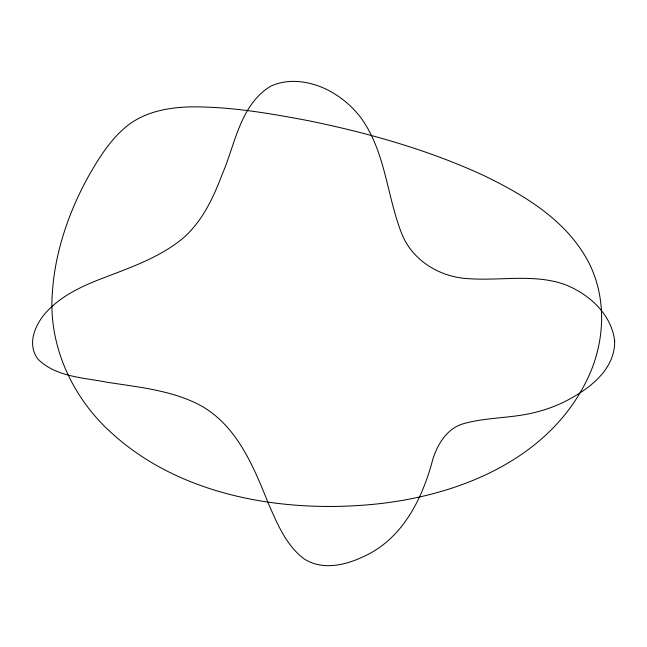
<?xml version="1.0" encoding="UTF-8"?>
<svg xmlns="http://www.w3.org/2000/svg" width="647" height="647" viewBox="0 0 647 647"><rect width="100%" height="100%" fill="white"/><g stroke="black" fill="none" stroke-linecap="round" stroke-linejoin="round"><path stroke-width="0.97" d="M52.456 291.538C47.789 345.231 72.48 398.317 112.335 433.644C163.618 480.163 233.114 501.239 301.146 505.558A438.448 438.448 0 0 0 360.541 505.356C449.269 499.613 547.807 463.317 587.969 377.848C605.592 340.702 607.104 295.25 586.764 258.84C564.402 219.155 523.682 194.812 483.827 175.547C428.039 149.78 368.523 133.007 308.441 120.698C269.734 113.362 230.575 106.561 191.051 106.876C169.166 107.353 146.262 111.389 128.429 124.92C111.163 138.223 99.525 157.148 88.776 175.758A321.122 321.122 0 0 0 73.596 206.805C62.266 233.737 54.413 262.318 52.456 291.538M614.65 340.88C615.257 370.432 587.686 390.076 563.974 402.03A148.931 148.931 0 0 1 524.377 414.63C504.555 418.197 484.134 418.035 464.635 423.389C447.498 427.659 437.712 443.68 432.754 459.499C422.337 499.177 402.216 539.606 362.643 556.994C344.584 565.486 321.705 570.525 303.904 558.717C286.249 545.405 277.531 524.256 268.869 504.636C253.284 465.88 235.929 422.362 195.831 403.057C168.131 389.923 137.213 386.946 107.297 382.28C83.633 377.581 55.893 377.104 37.825 358.996C26.43 343.711 35.496 323.629 47.045 311.336C61.392 296.067 80.576 286.847 99.816 279.318C128.155 268.311 157.755 258.557 181.783 239.261C201.702 222.528 213.073 198.524 222.067 174.65C235.225 144.499 240.053 104.741 270.689 86.221C287.923 78.214 307.859 80.94 324.729 88.526A96.67 96.67 0 0 1 360.662 117.479C385.499 151.333 386.639 194.917 401.472 232.96C412.09 260.79 440.591 277.709 469.657 278.736C501.166 280.847 533.726 273.77 564.305 284.316C588.552 293.592 611.439 313.916 614.65 340.88"/></g></svg>
